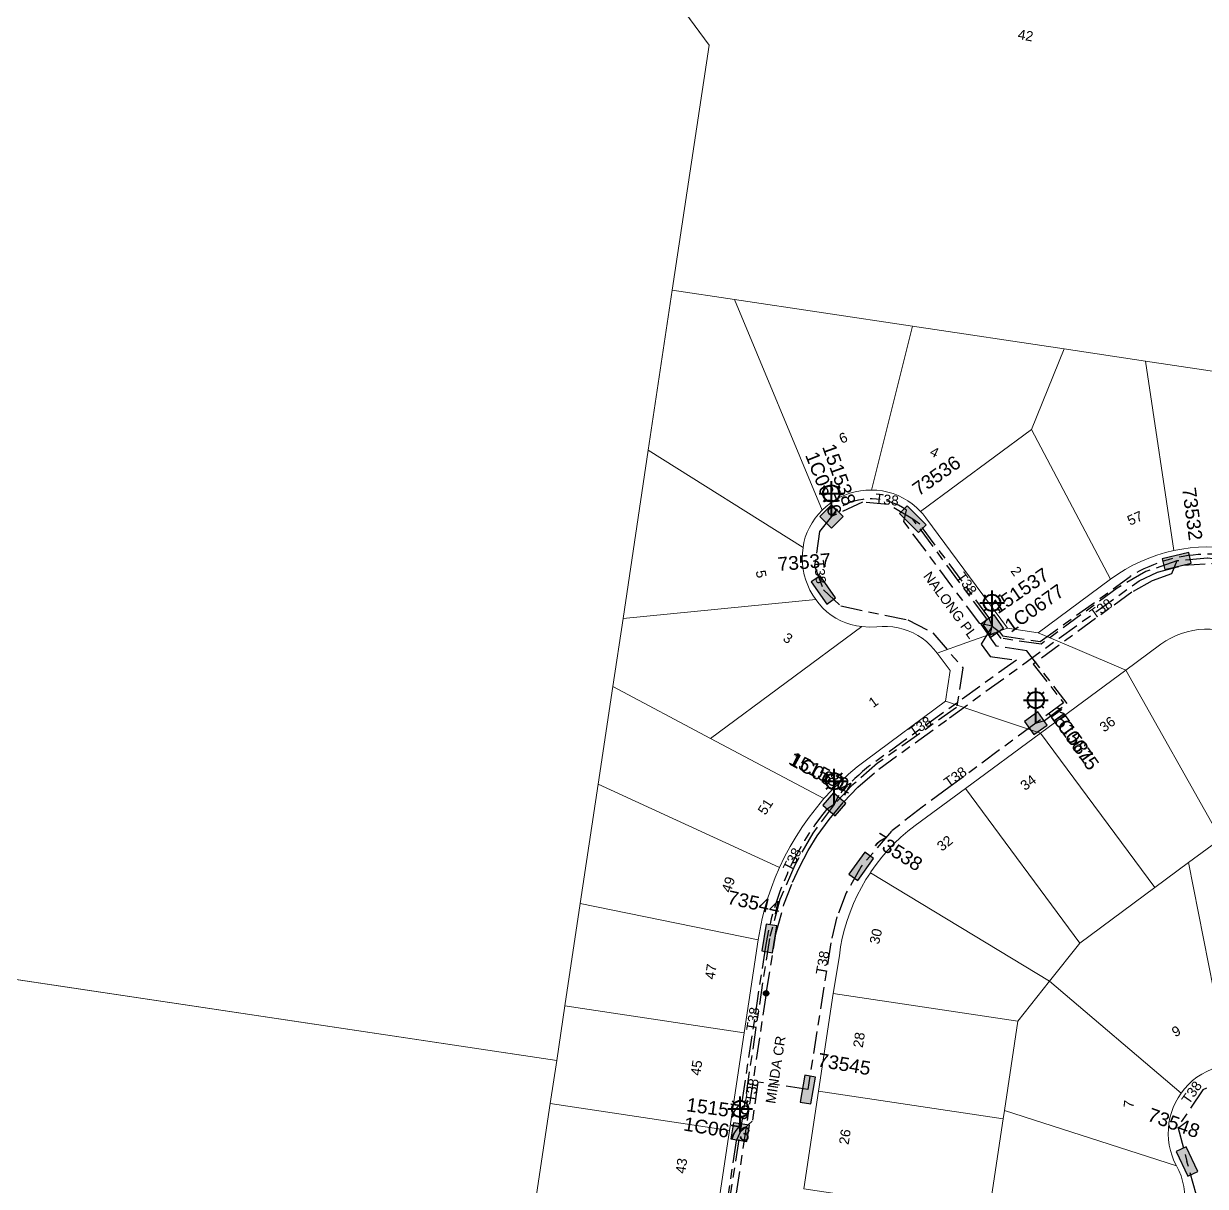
# Model space of a CAD drawing. Header units: metres. Extents: x 299834 to 302538, y 6172833 to 6174390.
# Drawn here: x 301198.4 to 301413.7, y 6173571.5 to 6173783.4 of the extents above; entities that cross this region are included whole.
import ezdxf
from ezdxf.enums import TextEntityAlignment as Align

# ---------------------------------------------------------------- set-up
doc = ezdxf.new("R2010")
doc.units = ezdxf.units.M
doc.linetypes.add('Cable Exist UG', pattern=[8.2, 4, -1.2, 1.8, -1.2])
doc.layers.get('0').update_dxf_attribs({"color": 6})
doc.layers.add('Cadastre Land Parcels_SP_EXT', color=9, linetype='Continuous', lineweight=5)
doc.layers.add('Cadastre Roads_SP_EXT', color=9, linetype='Continuous', lineweight=5)
for name, color, linetype in [('Equip_HV_EXT', 7, 'Continuous'), ('Equip_SP_SL_EXT', 7, 'Continuous'), ('Mains_HV_EXT', 7, 'Continuous'), ('Mains_LV_EXT', 7, 'Continuous'), ('Mains_SL_EXT', 7, 'Continuous'), ('SupportsUG_SP_LV_EXT', 7, 'Continuous'), ('SupportsUG_SP_LV_SL_EXT', 7, 'Continuous')]:
    doc.layers.add(name, color=color, linetype=linetype)
doc.styles.add('COLUMN_LABEL', font='arial.ttf')
doc.styles.add('iecARIAL', font='arial.ttf', dxfattribs={"height": 2})
doc.styles.add('POLE_LABEL', font='arial.ttf')
doc.styles.get("Standard").update_dxf_attribs({"font": 'arial.ttf'})

# ---------------------------------------------------------------- blocks, each defined once
blk = doc.blocks.new('COLUMN_EXT')
blk.add_hatch(color=256).paths.add_polyline_path([(-1.49, 1.48), (-1.49, -1.49), (1.48, -1.49), (1.48, 1.48)])
blk.add_lwpolyline([(-1.49, -1.49), (1.48, -1.49), (1.48, 1.48), (-1.49, 1.48)], close=True)
for tag, height, style, flags, p in [('ASSET_NUM', 2.5, 'COLUMN_LABEL', 8, (2, 2)), ('STRUCTURE_PLANT_NUMBER', 0.2, 'POLE_LABEL', 9, (1.81, 0.03)), ('STREET_CODE', 0.2, 'COLUMN_LABEL', 9, (1.81, -0.2))]:
    blk.add_attdef(tag, text='', height=height, dxfattribs=dict(style=style, flags=flags)).set_placement(p, align=Align.MIDDLE_LEFT)
at = {"flags": 1}
blk.add_attdef('Z', (1.81, -2.35), '', height=0.2, dxfattribs=at)
at = {"flags": 9}
for tag, p in [('COLUMN_TYPE', (1.81, -0.4)), ('OWNED_BY', (1.81, -0.6)), ('STATE', (1.81, -0.8)), ('USAGE', (1.81, -1)), ('STREETNAME', (1.81, -1.6)), ('SUBURB', (1.81, -1.8)), ('LEGEND', (1.81, -1.2)), ('LOCATION', (1.81, -1.4)), ('NOTES', (1.81, -2))]:
    blk.add_attdef(tag, text='', height=0.2, dxfattribs=at).set_placement(p, align=Align.MIDDLE_LEFT)
blk = doc.blocks.new('PILLAR_EXT')
blk.add_hatch(color=256).paths.add_polyline_path([(-2.475, 0.99), (-2.475, -0.99), (2.475, -0.99), (2.475, 0.99)])
blk.add_lwpolyline([(-2.475, -0.99), (2.475, -0.99), (2.475, 0.99), (-2.475, 0.99)], close=True)
at = {"style": 'iecARIAL', "flags": 8}
blk.add_attdef('ASSET_NUM', (1.5, 3.5), '', height=2.5, dxfattribs=at)
for tag, p, flags in [('OWNED_BY', (0, -0.2), 9), ('STATE', (0, -0.4), 9), ('SUPPORT_TYPE', (0, -0.6), 9), ('STREETNAME', (0, -1.8), 9), ('SUBURB', (0, -2), 1), ('USAGE', (0, -0.8), 9), ('LEGEND', (0, -1), 9), ('LOCATION', (0, -1.2), 9), ('NOTES', (0, -1.4), 9), ('PARENT', (0, -1.6), 9)]:
    blk.add_attdef(tag, p, '', height=0.2, dxfattribs=dict(flags=flags))
blk = doc.blocks.new('SL_LANTERN_EXT')
at = {"lineweight": 40}
for p, q in [((0, 1.97), (0, 6.47)), ((-1.46, 5.68), (-1.06, 5.28)), ((1.46, 5.68), (1.06, 5.28)), ((-2.25, 4.22), (2.25, 4.22)), ((-1.46, 2.76), (-1.06, 3.16)), ((0, 0), (0, 2.72)), ((1.46, 2.76), (1.06, 3.16))]:
    blk.add_line(p, q, dxfattribs=at)
blk.add_circle((0, 4.22), 1.5, dxfattribs=at)
at = {"style": 'iecARIAL', "flags": 8}
blk.add_attdef('ASSET_NUM', (1.5, 1.5), '', height=2.5, dxfattribs=at)
for tag, p, height, flags in [('OPERATING_VOLTAGE', (0.98, -1.65), 0.2, 9), ('ORIENTATION', (0.98, -1.85), 0.2, 9), ('OWNED_BY', (0.98, -2.05), 0.2, 9), ('STATE', (0.98, -2.25), 0.2, 9), ('CONSTRUCTED_VOLTAGE', (0.98, -0.65), 0.2, 9), ('CONTROL_TYPE', (0.98, -0.85), 0.2, 9), ('LANTERN_PURPOSE', (0.98, -1.05), 0.2, 9), ('LANTERN_TYPE', (0.98, -1.25), 0.2, 9), ('NO_PHASES', (0.98, -1.45), 0.2, 9), ('LNUMBER', (2.18, -3.25), 2.5, 8), ('USAGE', (0.98, -2.45), 0.2, 9), ('CEXIST', (0.98, -2.65), 0.2, 9), ('CNEW', (0.98, -2.85), 0.2, 9), ('CNUMBER', (0.98, -3.05), 0.2, 9), ('CREMOVE', (0.98, -3.25), 0.2, 9), ('CREPLACE', (0.98, -3.45), 0.2, 9), ('LKINGHEIGHT', (0.98, -3.65), 0.2, 9), ('LBRACKET', (0.98, -3.85), 0.2, 9), ('LBRACKETVOCAB', (0.98, -4.05), 0.2, 9), ('LCATEGORY', (0.98, -4.25), 0.2, 9), ('LCHARGE1', (0.98, -4.45), 0.2, 9), ('LCHARGE1PERCENT', (0.98, -4.65), 0.2, 9), ('LCHARGE2', (0.98, -4.85), 0.2, 9), ('LCHARGE2PERCENT', (0.98, -5.05), 0.2, 9), ('LCHARGE3', (0.98, -5.25), 0.2, 9), ('LCHARGE3PERCENT', (0.98, -5.45), 0.2, 9), ('LEXIST', (0.98, -5.65), 0.2, 9), ('LLAMP', (0.98, -5.85), 0.2, 9), ('LLAMPVOCAB', (0.98, -6.05), 0.2, 9), ('LMAST', (0.98, -6.25), 0.2, 9), ('LMASTVOCAB', (0.98, -6.45), 0.2, 9), ('LNEW', (0.98, -6.65), 0.2, 9), ('LANTNUMBER', (0.98, -6.85), 0.2, 9), ('LOUTREACH', (0.98, -7.25), 0.2, 9), ('LOUTREACHVOCAB', (0.98, -7.45), 0.2, 9), ('LRATECODE', (0.98, -7.65), 0.2, 9), ('LREMOVE', (0.98, -7.85), 0.2, 9), ('LREPLACE', (0.98, -8.05), 0.2, 9), ('LTYPE', (0.98, -8.25), 0.2, 9), ('LTYPEVOCAB', (0.98, -8.45), 0.2, 9), ('LEGEND', (0.98, -8.65), 0.2, 9), ('STREETNAME', (0.98, -9.25), 0.2, 9), ('SUBURB', (0.98, -9.45), 0.2, 1), ('LOCATION', (0.98, -8.85), 0.2, 9), ('NOTES', (0.98, -9.05), 0.2, 9)]:
    blk.add_attdef(tag, p, '', height=height, dxfattribs=dict(flags=flags))
blk = doc.blocks.new('CONNECTOR_NODE_EXT')
h = blk.add_hatch(color=256)
edge = h.paths.add_edge_path()
edge.add_arc((0, 0), 0.5, 0, 360)
blk.add_circle((0, 0), 0.5)
at = {"flags": 1}
blk.add_attdef('Z', (0, 0), '', height=0.2, dxfattribs=at)
at = {"flags": 9}
for tag, p in [('CONNECTOR_TYPE', (0, 0)), ('CONSTRUCTED_VOLTAGE', (0, -0.2)), ('OPERATING_VOLTAGE', (0, -0.6)), ('ORIENTATION', (0, -0.8)), ('SUBTYPE', (0, -1)), ('NO_PHASES', (0, -0.4)), ('USAGE', (0, -1.2)), ('NOTES', (0, -1.4))]:
    blk.add_attdef(tag, text='', height=0.2, dxfattribs=at).set_placement(p, align=Align.MIDDLE_LEFT)

msp = doc.modelspace()

# ---------------------------------------------------------------- linework, layer by layer
at = {"layer": 'Cadastre Land Parcels_SP_EXT', "linetype": 'Continuous'}
for p, q in [((301323.33, 6173779.45), (301231.2, 6173904.45)), ((301316.57, 6173734.82), (301323.33, 6173779.45)), ((301312.2, 6173705.65), (301316.57, 6173734.82)), ((301307.6, 6173674.99), (301312.2, 6173705.65)), ((301305.75, 6173662.63), (301307.6, 6173674.99)), ((301303.08, 6173644.83), (301305.75, 6173662.63)), ((300957.25, 6173645.2), (301295.52, 6173594.45)), ((301295.52, 6173594.45), (300957.25, 6173645.2)), ((301299.81, 6173623.07), (301303.08, 6173644.83)), ((301297.01, 6173604.42), (301299.81, 6173623.07)), ((301295.52, 6173594.45), (301297.01, 6173604.42)), ((301297.01, 6173604.42), (301297.01, 6173604.42)), ((301294.34, 6173586.62), (301295.52, 6173594.45)), ((301291.67, 6173568.82), (301294.34, 6173586.62)), ((301294.34, 6173586.62), (301294.34, 6173586.62))]:
    msp.add_line(p, q, dxfattribs=at)
msp.add_lwpolyline([(301231.2, 6173904.45), (301323.33, 6173779.45), (301316.57, 6173734.82), (301327.89, 6173733.13), (301360.36, 6173728.25), (301387.98, 6173724.11), (301402.81, 6173721.89), (301428.03, 6173718.11), (301435.95, 6173716.92), (301437.69, 6173728.52), (301437.69, 6173728.52), (301441.62, 6173754.73), (301444.8, 6173775.93), (301447.42, 6173793.44)], dxfattribs=at)
for points in [[(301340.58, 6173688.85), (301340.83, 6173689.79), (301341.16, 6173690.7), (301341.57, 6173691.59), (301342.05, 6173692.44), (301342.6, 6173693.24), (301343.22, 6173694), (301343.88, 6173694.7), (301327.89, 6173733.13), (301316.57, 6173734.82), (301312.2, 6173705.65), (301340.42, 6173687.9), (301340.58, 6173688.85)], [(301344.62, 6173695.39), (301345.4, 6173696.01), (301346.22, 6173696.57), (301347.09, 6173697.07), (301348, 6173697.48), (301348.94, 6173697.82), (301349.91, 6173698.09), (301350.89, 6173698.27), (301351.88, 6173698.37), (301352.89, 6173698.4), (301360.36, 6173728.25), (301327.89, 6173733.13), (301343.88, 6173694.7), (301344.62, 6173695.39)], [(301382.04, 6173709.45), (301387.98, 6173724.11), (301360.36, 6173728.25), (301352.89, 6173698.4), (301353.88, 6173698.35), (301354.88, 6173698.22), (301355.86, 6173698.02), (301356.82, 6173697.74), (301357.75, 6173697.38), (301358.65, 6173696.94), (301359.51, 6173696.43), (301360.33, 6173695.86), (301361.1, 6173695.22), (301361.81, 6173694.51), (301382.04, 6173709.45)], [(301397.76, 6173683.07), (301399.11, 6173683.92), (301400.51, 6173684.69), (301401.95, 6173685.38), (301403.42, 6173686), (301404.92, 6173686.54), (301406.45, 6173686.99), (301408, 6173687.36), (301402.81, 6173721.89), (301387.98, 6173724.11), (301382.04, 6173709.45), (301396.46, 6173682.15), (301397.76, 6173683.07)], [(301428.03, 6173718.11), (301402.81, 6173721.89), (301408, 6173687.36), (301409.48, 6173687.64), (301410.97, 6173687.84), (301412.46, 6173687.97), (301413.96, 6173688.03), (301415.46, 6173688), (301416.96, 6173687.91), (301418.45, 6173687.74), (301419.92, 6173687.49), (301428.03, 6173718.11)], [(301396.46, 6173682.15), (301382.04, 6173709.45), (301361.81, 6173694.51), (301362.02, 6173694.29), (301362.23, 6173694.05), (301362.43, 6173693.82), (301362.62, 6173693.57), (301362.81, 6173693.33), (301377.66, 6173673.23), (301383.26, 6173672.39), (301396.46, 6173682.15)], [(301342.73, 6173678.44), (301342.17, 6173679.26), (301341.68, 6173680.13), (301341.26, 6173681.04), (301340.91, 6173681.97), (301340.63, 6173682.93), (301340.43, 6173683.91), (301340.31, 6173684.9), (301340.26, 6173685.9), (301340.29, 6173686.9), (301340.42, 6173687.9), (301312.2, 6173705.65), (301307.6, 6173674.99), (301342.73, 6173678.44)], [(301351.12, 6173673.51), (301350.13, 6173673.64), (301349.15, 6173673.87), (301348.2, 6173674.19), (301347.28, 6173674.58), (301346.39, 6173675.05), (301345.55, 6173675.6), (301344.76, 6173676.22), (301344.02, 6173676.9), (301343.34, 6173677.64), (301342.73, 6173678.44), (301307.6, 6173674.99), (301305.75, 6173662.63), (301323.56, 6173653.16), (301351.12, 6173673.51)], [(301352.5, 6173673.42), (301351.12, 6173673.51), (301323.56, 6173653.16), (301344.23, 6173642.18), (301345.66, 6173643.7), (301347.15, 6173645.19), (301348.7, 6173646.61), (301350.3, 6173647.97), (301351.96, 6173649.26), (301366.38, 6173659.91), (301367.21, 6173665.5), (301364.87, 6173668.68), (301364.27, 6173669.43), (301363.61, 6173670.14), (301362.89, 6173670.79), (301362.13, 6173671.38), (301361.31, 6173671.9), (301360.46, 6173672.36), (301359.58, 6173672.74), (301358.66, 6173673.06), (301357.72, 6173673.29), (301356.77, 6173673.45), (301355.81, 6173673.53), (301354.84, 6173673.53), (301353.88, 6173673.45), (301352.5, 6173673.42)], [(301416.75, 6173635.14), (301434.91, 6173662.32), (301422.62, 6173670.53), (301421.72, 6173671.09), (301420.78, 6173671.59), (301419.81, 6173672.01), (301418.81, 6173672.37), (301417.78, 6173672.66), (301416.74, 6173672.87), (301415.69, 6173673.01), (301414.63, 6173673.07), (301413.57, 6173673.06), (301412.51, 6173672.97), (301411.46, 6173672.8), (301410.43, 6173672.57), (301409.41, 6173672.26), (301408.42, 6173671.87), (301407.46, 6173671.42), (301406.53, 6173670.9), (301405.65, 6173670.32), (301405.37, 6173670.12), (301399.23, 6173665.58), (301416.57, 6173634.88), (301416.75, 6173635.14)], [(301410.68, 6173630.52), (301416.57, 6173634.88), (301399.23, 6173665.58), (301383.71, 6173654.11), (301404.51, 6173625.96), (301410.68, 6173630.52)], [(301337.05, 6173631.56), (301338.06, 6173633.44), (301339.15, 6173635.28), (301340.31, 6173637.08), (301341.55, 6173638.83), (301342.85, 6173640.52), (301344.23, 6173642.18), (301323.56, 6173653.16), (301305.75, 6173662.63), (301303.08, 6173644.83), (301336.12, 6173629.63), (301337.05, 6173631.56)], [(301404.51, 6173625.96), (301383.71, 6173654.11), (301370.04, 6173644), (301390.84, 6173615.86), (301404.51, 6173625.96)], [(301332.57, 6173618.4), (301332.97, 6173620.33), (301333.45, 6173622.24), (301334.01, 6173624.12), (301334.64, 6173625.99), (301335.35, 6173627.82), (301336.12, 6173629.63), (301303.08, 6173644.83), (301299.81, 6173623.07), (301332.24, 6173616.46), (301332.57, 6173618.4)], [(301390.84, 6173615.86), (301370.04, 6173644), (301360.82, 6173637.26), (301359.51, 6173636.23), (301358.24, 6173635.13), (301357.03, 6173633.98), (301355.87, 6173632.77), (301354.78, 6173631.51), (301353.74, 6173630.19), (301352.77, 6173628.83), (301352.68, 6173628.68), (301385.35, 6173608.95), (301390.84, 6173615.86)], [(301442.67, 6173617.44), (301431.54, 6173624.88), (301416.57, 6173634.88), (301410.68, 6173630.52), (301417.94, 6173593.64), (301419.04, 6173593.74), (301420.15, 6173593.73), (301421.26, 6173593.63), (301422.35, 6173593.43), (301423.42, 6173593.14), (301424.3, 6173592.79), (301425.16, 6173592.38), (301425.99, 6173591.91), (301426.77, 6173591.37), (301427.53, 6173590.78), (301442.67, 6173617.44)], [(301409.94, 6173589.34), (301410.64, 6173590.11), (301411.4, 6173590.81), (301412.21, 6173591.44), (301413.08, 6173592), (301413.99, 6173592.49), (301414.93, 6173592.9), (301415.91, 6173593.24), (301416.92, 6173593.48), (301417.94, 6173593.64), (301410.68, 6173630.52), (301404.51, 6173625.96), (301390.84, 6173615.86), (301385.35, 6173608.95), (301409.32, 6173588.55), (301409.94, 6173589.34)], [(301385.35, 6173608.95), (301352.68, 6173628.68), (301351.88, 6173627.44), (301351.04, 6173626.01), (301350.28, 6173624.55), (301349.59, 6173623.05), (301348.98, 6173621.52), (301348.43, 6173619.96), (301347.97, 6173618.37), (301347.57, 6173616.77), (301347.26, 6173615.15), (301347.03, 6173613.51), (301345.92, 6173606.7), (301379.54, 6173601.66), (301385.35, 6173608.95)], [(301332.24, 6173616.46), (301299.81, 6173623.07), (301297.01, 6173604.42), (301329.69, 6173599.5), (301332.24, 6173616.46)], [(301408.02, 6173576.2), (301407.66, 6173577.13), (301407.37, 6173578.08), (301407.16, 6173579.06), (301407.02, 6173580.05), (301406.97, 6173581.04), (301407, 6173582.04), (301407.1, 6173583.03), (301407.28, 6173584.01), (301407.54, 6173584.97), (301407.88, 6173585.91), (301408.29, 6173586.82), (301408.77, 6173587.69), (301409.32, 6173588.55), (301385.35, 6173608.95), (301379.54, 6173601.66), (301377.1, 6173585.34), (301408.45, 6173575.3), (301408.02, 6173576.2)], [(301377.1, 6173585.34), (301379.54, 6173601.66), (301345.92, 6173606.7), (301343.25, 6173588.9), (301376.87, 6173583.86), (301377.1, 6173585.34)], [(301329.69, 6173599.5), (301297.01, 6173604.42), (301295.52, 6173594.45), (301294.34, 6173586.62), (301327.03, 6173581.7), (301329.69, 6173599.5)], [(301376.87, 6173583.86), (301343.25, 6173588.9), (301340.58, 6173571.1), (301374.2, 6173566.06), (301376.87, 6173583.86)], [(301327.03, 6173581.7), (301294.34, 6173586.62), (301291.67, 6173568.82), (301324.36, 6173563.9), (301327.03, 6173581.7)], [(301409.81, 6173567.51), (301409.95, 6173568.51), (301409.99, 6173569.52), (301409.95, 6173570.53), (301409.82, 6173571.53), (301409.6, 6173572.51), (301409.3, 6173573.48), (301408.92, 6173574.41), (301408.45, 6173575.3), (301377.1, 6173585.34), (301376.87, 6173583.86), (301374.2, 6173566.06), (301408.81, 6173560.86), (301409.81, 6173567.51)]]:
    msp.add_lwpolyline(points, close=True, dxfattribs=at)
at = {"layer": 'Cadastre Roads_SP_EXT', "linetype": 'Continuous'}
msp.add_lwpolyline([(301362.81, 6173693.33), (301362.62, 6173693.57), (301362.43, 6173693.82), (301362.23, 6173694.05), (301362.02, 6173694.29), (301361.81, 6173694.51), (301361.1, 6173695.22), (301360.33, 6173695.86), (301359.51, 6173696.43), (301358.65, 6173696.94), (301357.75, 6173697.38), (301356.82, 6173697.74), (301355.86, 6173698.02), (301354.88, 6173698.22), (301353.88, 6173698.35), (301352.89, 6173698.4), (301351.88, 6173698.37), (301350.89, 6173698.27), (301349.91, 6173698.09), (301348.94, 6173697.82), (301348, 6173697.48), (301347.09, 6173697.07), (301346.22, 6173696.57), (301345.4, 6173696.01), (301344.62, 6173695.39), (301343.88, 6173694.7), (301343.22, 6173694), (301342.6, 6173693.24), (301342.05, 6173692.44), (301341.57, 6173691.59), (301341.16, 6173690.7), (301340.83, 6173689.79), (301340.58, 6173688.85), (301340.42, 6173687.9), (301340.29, 6173686.9), (301340.26, 6173685.9), (301340.31, 6173684.9), (301340.43, 6173683.91), (301340.63, 6173682.93), (301340.91, 6173681.97), (301341.26, 6173681.04), (301341.68, 6173680.13), (301342.17, 6173679.26), (301342.73, 6173678.44), (301343.34, 6173677.64), (301344.02, 6173676.9), (301344.76, 6173676.22), (301345.55, 6173675.6), (301346.39, 6173675.05), (301347.28, 6173674.58), (301348.2, 6173674.19), (301349.15, 6173673.87), (301350.13, 6173673.64), (301351.12, 6173673.51), (301352.5, 6173673.42), (301353.88, 6173673.45), (301354.84, 6173673.53), (301355.81, 6173673.53), (301356.77, 6173673.45), (301357.72, 6173673.29), (301358.66, 6173673.06), (301359.58, 6173672.74), (301360.46, 6173672.36), (301361.31, 6173671.9), (301362.13, 6173671.38), (301362.89, 6173670.79), (301363.61, 6173670.14), (301364.27, 6173669.43), (301364.87, 6173668.68), (301370.24, 6173670.59), (301377.66, 6173673.23), (301362.81, 6173693.33)], close=True, dxfattribs=at)
for points in [[(301413.96, 6173688.03), (301412.46, 6173687.97), (301410.97, 6173687.84), (301409.48, 6173687.64), (301408, 6173687.36), (301406.45, 6173686.99), (301404.92, 6173686.54), (301403.42, 6173686), (301401.95, 6173685.38), (301400.51, 6173684.69), (301399.11, 6173683.92), (301397.76, 6173683.07), (301396.46, 6173682.15), (301383.26, 6173672.39), (301390.03, 6173669.51), (301399.23, 6173665.58), (301405.37, 6173670.12), (301405.65, 6173670.32), (301406.53, 6173670.9), (301407.46, 6173671.42), (301408.42, 6173671.87), (301409.41, 6173672.26), (301410.43, 6173672.57), (301411.46, 6173672.8), (301412.51, 6173672.97), (301413.57, 6173673.06), (301414.63, 6173673.07)], [(301340.58, 6173571.1), (301343.25, 6173588.9), (301345.92, 6173606.7), (301347.03, 6173613.51), (301347.26, 6173615.15), (301347.57, 6173616.77), (301347.97, 6173618.37), (301348.43, 6173619.96), (301348.98, 6173621.52), (301349.59, 6173623.05), (301350.28, 6173624.55), (301351.04, 6173626.01), (301351.88, 6173627.44), (301352.68, 6173628.68), (301352.77, 6173628.83), (301353.74, 6173630.19), (301354.78, 6173631.51), (301355.87, 6173632.77), (301357.03, 6173633.98), (301358.24, 6173635.13), (301359.51, 6173636.23), (301360.82, 6173637.26), (301370.04, 6173644), (301383.71, 6173654.11), (301373.66, 6173657.47), (301366.38, 6173659.91), (301351.96, 6173649.26), (301350.3, 6173647.97), (301348.7, 6173646.61), (301347.15, 6173645.19), (301345.66, 6173643.7), (301344.23, 6173642.18), (301342.85, 6173640.52), (301341.55, 6173638.83), (301340.31, 6173637.08), (301339.15, 6173635.28), (301338.06, 6173633.44), (301337.05, 6173631.56), (301336.12, 6173629.63), (301335.35, 6173627.82), (301334.64, 6173625.99), (301334.01, 6173624.12), (301333.45, 6173622.24), (301332.97, 6173620.33), (301332.57, 6173618.4), (301332.24, 6173616.46), (301329.69, 6173599.5), (301327.03, 6173581.7), (301324.36, 6173563.9)], [(301413.99, 6173592.49), (301413.08, 6173592), (301412.21, 6173591.44), (301411.4, 6173590.81), (301410.64, 6173590.11), (301409.94, 6173589.34), (301409.32, 6173588.55), (301408.77, 6173587.69), (301408.29, 6173586.82), (301407.88, 6173585.91), (301407.54, 6173584.97), (301407.28, 6173584.01), (301407.1, 6173583.03), (301407, 6173582.04), (301406.97, 6173581.04), (301407.02, 6173580.05), (301407.16, 6173579.06), (301407.37, 6173578.08), (301407.66, 6173577.13), (301408.02, 6173576.2), (301408.45, 6173575.3), (301408.92, 6173574.41), (301409.3, 6173573.48), (301409.6, 6173572.51), (301409.82, 6173571.53)]]:
    msp.add_lwpolyline(points, dxfattribs=at)
at = {"layer": 'Mains_HV_EXT', "linetype": 'Cable Exist UG'}
for points in [[(301333.68, 6173606.7), (301335.47, 6173617.57), (301336.92, 6173622.89), (301338.5, 6173626.98), (301339.77, 6173629.69), (301341.37, 6173632.72), (301343.01, 6173635.38), (301345.16, 6173638.36), (301347.76, 6173641.51), (301350.4, 6173644.29), (301354.24, 6173647.55), (301367.12, 6173656.91), (301387.09, 6173671.4), (301401.65, 6173681.84), (301405.03, 6173683.42), (301409.69, 6173684.71), (301415.81, 6173685.07), (301420.01, 6173684.47), (301424.52, 6173683.04), (301435.74, 6173677.68), (301466.35, 6173714.16), (301473.79, 6173722.97), (301476.25, 6173727.05), (301475, 6173728.45)], [(301333.68, 6173606.7), (301324.87, 6173547.96), (301317.85, 6173500.19), (301311.27, 6173458.37), (301305.09, 6173453.16), (301301.19, 6173453.3), (301300.81, 6173447.56), (301303.72, 6173447.31), (301309.91, 6173438.68), (301309.17, 6173426.56)]]:
    msp.add_lwpolyline(points, dxfattribs=at)
at = {"layer": 'Mains_LV_EXT', "linetype": 'Cable Exist UG'}
for points in [[(301360.41, 6173693.09), (301355.9, 6173695.77), (301351.23, 6173696.2), (301345.6, 6173693.57)], [(301345.6, 6173693.57), (301343.42, 6173690.87), (301342.52, 6173684.61), (301344.12, 6173680.19)], [(301408.53, 6173685.47), (301402.91, 6173683.55), (301397.65, 6173680.5), (301383.79, 6173670.29), (301376.52, 6173671.37), (301375.86, 6173672.24), (301374.52, 6173672.01), (301373.29, 6173673.75), (301373.89, 6173674.91), (301360.41, 6173693.09)], [(301408.53, 6173685.47), (301407.57, 6173683.14), (301404.04, 6173681.87), (301400.35, 6173679.8), (301382.36, 6173666.67), (301387.89, 6173659.63), (301382.84, 6173655.91)], [(301429.84, 6173681.32), (301425.16, 6173683.77), (301421.15, 6173685.02), (301414.11, 6173686.01), (301408.53, 6173685.47)], [(301344.12, 6173680.19), (301347.28, 6173677.28), (301359.52, 6173674.76), (301364.05, 6173672.39), (301369.53, 6173666.01), (301368.4, 6173658.77), (301353.99, 6173648.61), (301349.33, 6173644.56), (301346.11, 6173641.12)], [(301382.84, 6173655.91), (301366.97, 6173644.2), (301362.13, 6173640.63), (301356.56, 6173636.27), (301351.03, 6173629.84)], [(301346.11, 6173641.12), (301342.18, 6173635.89), (301338.89, 6173630.08), (301336.19, 6173623.8), (301334.27, 6173616.72)], [(301351.03, 6173629.84), (301348.29, 6173625.02), (301346.6, 6173620.63), (301345.46, 6173615.93), (301341.29, 6173589.17)], [(301334.27, 6173616.72), (301328.97, 6173581.43)], [(301341.29, 6173589.17), (301332.17, 6173590.55), (301331.17, 6173583.39), (301328.97, 6173581.43)], [(301418.65, 6173591.59), (301413.25, 6173589.1), (301408.74, 6173582.37), (301410.39, 6173576.08)], [(301324.4, 6173551.81), (301328.97, 6173581.43)], [(301371.99, 6173544.2), (301390.52, 6173541.49), (301397.36, 6173541.74), (301403.79, 6173544.63), (301408.44, 6173550.42), (301410.37, 6173556.96), (301412.09, 6173570.15), (301410.39, 6173576.08)]]:
    msp.add_lwpolyline(points, dxfattribs=at)
at = {"layer": 'Mains_SL_EXT', "linetype": 'Cable Exist UG'}
for points in [[(301374.89, 6173673.59), (301372.62, 6173674.07), (301358.78, 6173692.68), (301359.25, 6173694.74), (301359.25, 6173694.74, 0.30974), (301346.65, 6173694.94), (301346.65, 6173694.94), (301345.6, 6173693.57)], [(301374.86, 6173673.62), (301376.22, 6173672.58), (301376.79, 6173671.82), (301383.63, 6173670.78), (301400.03, 6173682.65), (301400.03, 6173682.65, -0.281818), (301428.57, 6173682.7), (301428.57, 6173682.7), (301429.84, 6173681.32)], [(301374.89, 6173673.59), (301372.88, 6173670.32), (301374.52, 6173668.08), (301379.31, 6173667.41), (301352.35, 6173648.03), (301352.35, 6173648.03, 0.035159), (301346.85, 6173642.75), (301346.85, 6173642.75), (301346.11, 6173641.12)], [(301346.11, 6173641.12), (301344.67, 6173640.2), (301344.67, 6173640.2, 0.129695), (301333.55, 6173615.21), (301333.55, 6173615.21), (301328.68, 6173583.07), (301328.97, 6173581.43)]]:
    msp.add_lwpolyline(points, format="xyb", dxfattribs=at)
for points in [[(301374.89, 6173673.59), (301374.29, 6173675.2), (301361.67, 6173692.19), (301360.41, 6173693.09)], [(301382.84, 6173655.91), (301384.42, 6173656.44), (301388.55, 6173659.5), (301381.19, 6173669.13), (301375.65, 6173669.95), (301374.43, 6173671.63), (301374.89, 6173673.59)], [(301328.97, 6173581.43), (301328.21, 6173579.81), (301323.33, 6173547.57), (301323.59, 6173545.84)]]:
    msp.add_lwpolyline(points, dxfattribs=at)

# ---------------------------------------------------------------- block references
at = {"layer": 'Equip_HV_EXT'}
msp.add_blockref('CONNECTOR_NODE_EXT', (301333.68, 6173606.7), dxfattribs=at)
at = {"layer": 'Equip_SP_SL_EXT'}
ref = msp.add_blockref('SL_LANTERN_EXT', (301345.58, 6173693.55), dxfattribs=at)
ref.add_attrib('ASSET_NUM', '151538', dxfattribs={"layer": '0', "height": 2.5, "rotation": 289.6652, "style": 'iecARIAL'}).set_placement((301347.08, 6173695.05), align=Align.BOTTOM_RIGHT)
ref = msp.add_blockref('SL_LANTERN_EXT', (301374.86, 6173673.62), dxfattribs=at)
ref.add_attrib('ASSET_NUM', '151537', dxfattribs={"layer": '0', "height": 2.5, "rotation": 34.4691, "style": 'iecARIAL'}).set_placement((301376.36, 6173675.12), align=Align.BOTTOM_LEFT)
ref = msp.add_blockref('SL_LANTERN_EXT', (301382.84, 6173655.91), dxfattribs=at)
ref.add_attrib('ASSET_NUM', '151581', dxfattribs={"layer": '0', "height": 2.5, "rotation": 305.4964, "style": 'iecARIAL'}).set_placement((301384.34, 6173657.41), align=Align.BOTTOM_LEFT)
ref = msp.add_blockref('SL_LANTERN_EXT', (301346.11, 6173641.12), dxfattribs=at)
ref.add_attrib('ASSET_NUM', '151580', dxfattribs={"layer": '0', "height": 2.5, "rotation": 332.771, "style": 'iecARIAL'}).set_placement((301347.61, 6173642.63), align=Align.BOTTOM_RIGHT)
ref = msp.add_blockref('SL_LANTERN_EXT', (301328.97, 6173581.43), dxfattribs=at)
ref.add_attrib('ASSET_NUM', '151579', dxfattribs={"layer": '0', "height": 2.5, "rotation": 352.2248, "style": 'iecARIAL'}).set_placement((301330.47, 6173582.93), align=Align.BOTTOM_RIGHT)
at = {"layer": 'SupportsUG_SP_LV_EXT'}
ref = msp.add_blockref('PILLAR_EXT', (301360.41, 6173693.09), dxfattribs=dict(at, rotation=134.8033951543333))
ref.add_attrib('ASSET_NUM', '73536', dxfattribs={"layer": '0', "height": 2.5, "rotation": 35.2642, "style": 'iecARIAL'}).set_placement((301361.91, 6173696.59), align=Align.BOTTOM_LEFT)
ref = msp.add_blockref('PILLAR_EXT', (301408.53, 6173685.47), dxfattribs=dict(at, rotation=193.2903265742702))
ref.add_attrib('ASSET_NUM', '73532', dxfattribs={"layer": '0', "height": 2.5, "rotation": 277.5314, "style": 'iecARIAL'}).set_placement((301410.03, 6173688.97), align=Align.BOTTOM_RIGHT)
ref = msp.add_blockref('PILLAR_EXT', (301344.12, 6173680.19), dxfattribs=dict(at, rotation=305.1479309559916))
ref.add_attrib('ASSET_NUM', '73537', dxfattribs={"layer": '0', "height": 2.5, "rotation": 4.7743, "style": 'iecARIAL'}).set_placement((301345.62, 6173683.69), align=Align.BOTTOM_RIGHT)
ref = msp.add_blockref('PILLAR_EXT', (301351.03, 6173629.84), dxfattribs=dict(at, rotation=54.37487706421185))
ref.add_attrib('ASSET_NUM', '73538', dxfattribs={"layer": '0', "height": 2.5, "rotation": 328.0056, "style": 'iecARIAL'}).set_placement((301352.53, 6173633.34), align=Align.BOTTOM_LEFT)
ref = msp.add_blockref('PILLAR_EXT', (301334.27, 6173616.72), dxfattribs=dict(at, rotation=260.4976864885192))
ref.add_attrib('ASSET_NUM', '73544', dxfattribs={"layer": '0', "height": 2.5, "rotation": 347.4601, "style": 'iecARIAL'}).set_placement((301335.77, 6173620.22), align=Align.BOTTOM_RIGHT)
ref = msp.add_blockref('PILLAR_EXT', (301341.29, 6173589.17), dxfattribs=dict(at, rotation=80.37733884713163))
ref.add_attrib('ASSET_NUM', '73545', dxfattribs={"layer": '0', "height": 2.5, "rotation": 350.2429, "style": 'iecARIAL'}).set_placement((301342.79, 6173592.67), align=Align.BOTTOM_LEFT)
ref = msp.add_blockref('PILLAR_EXT', (301410.39, 6173576.08), dxfattribs=dict(at, rotation=295.4323220022309))
ref.add_attrib('ASSET_NUM', '73548', dxfattribs={"layer": '0', "height": 2.5, "rotation": 340.2122, "style": 'iecARIAL'}).set_placement((301411.89, 6173579.58), align=Align.BOTTOM_RIGHT)
at = {"layer": 'SupportsUG_SP_LV_SL_EXT'}
ref = msp.add_blockref('COLUMN_EXT', (301345.6, 6173693.57), dxfattribs=dict(at, rotation=224.4792749310968))
ref.add_attrib('ASSET_NUM', '1C0676', dxfattribs={"layer": '0', "height": 2.5, "rotation": 291.7035, "style": 'COLUMN_LABEL'}).set_placement((301347.6, 6173694.32), align=Align.TOP_RIGHT)
ref = msp.add_blockref('COLUMN_EXT', (301374.86, 6173673.62), dxfattribs=dict(at, rotation=125.1645169746604))
ref.add_attrib('ASSET_NUM', '1C0677', dxfattribs={"layer": '0', "height": 2.5, "rotation": 35.2642, "style": 'COLUMN_LABEL'}).set_placement((301376.86, 6173674.37), align=Align.TOP_LEFT)
ref = msp.add_blockref('COLUMN_EXT', (301382.84, 6173655.91), dxfattribs=dict(at, rotation=35.34522070752993))
ref.add_attrib('ASSET_NUM', '1C0675', dxfattribs={"layer": '0', "height": 2.5, "rotation": 305.1656, "style": 'COLUMN_LABEL'}).set_placement((301384.84, 6173656.66), align=Align.BOTTOM_LEFT)
ref = msp.add_blockref('COLUMN_EXT', (301346.11, 6173641.12), dxfattribs=dict(at, rotation=229.1722630961681))
ref.add_attrib('ASSET_NUM', '1C0674', dxfattribs={"layer": '0', "height": 2.5, "rotation": 330.9645, "style": 'COLUMN_LABEL'}).set_placement((301348.11, 6173641.87), align=Align.BOTTOM_RIGHT)
ref = msp.add_blockref('COLUMN_EXT', (301328.97, 6173581.43), dxfattribs=dict(at, rotation=260.6817505139344))
ref.add_attrib('ASSET_NUM', '1C0673', dxfattribs={"layer": '0', "height": 2.5, "rotation": 350.4346, "style": 'COLUMN_LABEL'}).set_placement((301330.97, 6173582.18), align=Align.TOP_RIGHT)

# ---------------------------------------------------------------- texts
at = {"layer": 'Cadastre Land Parcels_SP_EXT'}
for s, rotation, p in [('42', 349.9989, (301379.45, 6173780.58)), ('6', 22.5033, (301347.43, 6173706.81)), ('4', 333.8421, (301363.35, 6173704.8)), ('57', 23.9593, (301400, 6173691.88)), ('5', 280.0844, (301331.78, 6173683.62)), ('2', 306.3945, (301378.14, 6173683.64)), ('3', 325.9564, (301336.59, 6173671.05)), ('1', 36.0026, (301353.19, 6173658.65)), ('36', 36.4665, (301395.29, 6173654.19)), ('34', 36.4139, (301380.86, 6173643.55)), ('51', 57.3374, (301333.55, 6173639.05)), ('32', 38.2351, (301365.71, 6173632.49)), ('49', 71.9055, (301327.21, 6173624.92)), ('30', 76.7523, (301354.23, 6173615.53)), ('47', 81.6726, (301324.29, 6173609.15)), ('28', 81.4799, (301351.29, 6173596.71)), ('9', 27.8373, (301408.22, 6173598.68)), ('45', 81.7185, (301321.67, 6173591.63)), ('7', 83.7033, (301400.6, 6173585.74)), ('26', 81.2693, (301348.71, 6173579.04)), ('43', 81.8566, (301318.93, 6173573.77))]:
    msp.add_text(s, height=1.8, rotation=rotation, dxfattribs=at).set_placement(p)
at = {"layer": 'Cadastre Roads_SP_EXT'}
for s, rotation, p in [('NALONG PL', 306.3946, (301362.24, 6173682.7)), ('MINDA CR', 81.2452, (301335.35, 6173586.51))]:
    msp.add_text(s, height=1.8, rotation=rotation, dxfattribs=at).set_placement(p)
at = {"layer": 'Mains_LV_EXT'}
for rotation, p in [(353.7754, (301353.45, 6173695.99)), (275.8497, (301342.39, 6173685.56)), (305.1769, (301368.26, 6173682.6)), (34.9492, (301393.45, 6173674.81)), (34.8915, (301360.52, 6173653.35)), (35.3075, (301366.91, 6173644.16)), (63.1733, (301338.25, 6173628.76)), (80.2756, (301344.49, 6173610.01)), (80.6066, (301331.79, 6173599.74)), (80.6023, (301331.62, 6173586.75)), (54.9778, (301410.75, 6173586.36))]:
    msp.add_text('T38', height=1.8, rotation=rotation, dxfattribs=at).set_placement(p)

doc.saveas('drawing.dxf')
